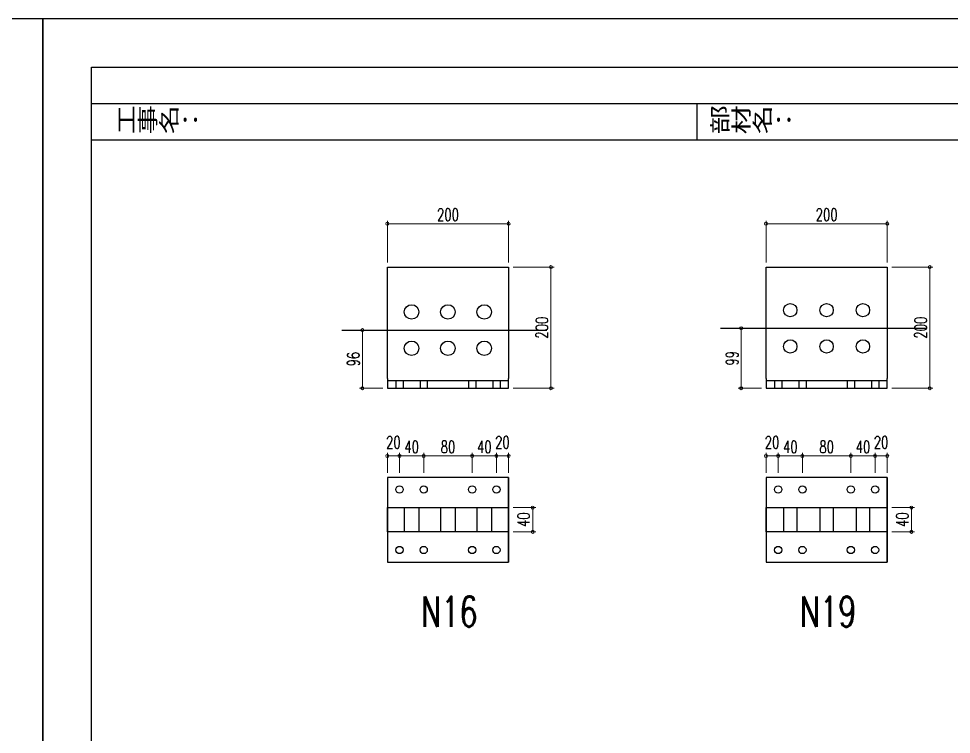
# Model space of a CAD drawing. Header units: millimetres. Extents: x 0 to 18796, y -11 to 7128.
# Drawn here: x 12028 to 13568, y 5945 to 7128 of the extents above; entities that cross this region are included whole.
import ezdxf

# ---------------------------------------------------------------- set-up
doc = ezdxf.new("R2010")
doc.units = ezdxf.units.MM
doc.header["$LTSCALE"] = 5
doc.linetypes.add('JIS_08_50', pattern=[53, 50, -1.125, 0.75, -1.125])
doc.layers.get('0').update_dxf_attribs({"color": 255})
doc.layers.get('DEFPOINTS').update_dxf_attribs({"color": 9})
for name, color, linetype in [('01', 7, 'Continuous'), ('CENTER', 2, 'JIS_08_50'), ('LAYER6', 7, 'Continuous'), ('寸法', 4, 'Continuous'), ('溶接', 241, 'Continuous')]:
    doc.layers.add(name, color=color, linetype=linetype)
doc.styles.add('KANJI', font='simplex.shx', dxfattribs={"width": 0.7, "bigfont": 'extfont2.shx'})
doc.styles.get("Standard").update_dxf_attribs({"font": 'simplex.shx', "width": 0.7, "height": 2.5, "bigfont": '@extfont2.shx'})
doc.styles.add('SUNPOU2', font='simplex.shx', dxfattribs={"width": 0.7, "height": 50, "bigfont": 'extfont2.shx'})
doc.dimstyles.new('S5', dxfattribs={"dimscale": 5, "dimtxt": 4, "dimasz": 1, "dimexe": 1, "dimexo": 1.5, "dimgap": 1, "dimtad": 1, "dimtxsty": 'KANJI', "dimblk": 'ORIGIN', "dimcen": 0, "dimclrd": 256, "dimclre": 256, "dimclrt": 256, "dimadec": 0, "dimazin": 0, "dimtfac": 1, "dimtmove": 2, "dimatfit": 2, "dimfxl": 1, "dimtolj": 2, "dimlwd": 5, "dimlwe": 5, "dimarcsym": 0})

# ---------------------------------------------------------------- blocks, each defined once
blk = doc.blocks.new('_Origin')
at = {"color": 0, "linetype": 'ByBlock', "lineweight": -2}
blk.add_line((0, 0), (-1, 0), dxfattribs=at)
blk.add_circle((0, 0), 0.5, dxfattribs=at)
blk = doc.blocks.new('*D355')
at = {"layer": 'DEFPOINTS', "color": 0, "transparency": 16777216}
for p in [(13220.9, 6616.4), (13262, 6616.4), (13262, 6517.4)]:
    blk.add_point(p, dxfattribs=at)
at = {"layer": '寸法', "linetype": 'Continuous', "lineweight": 5, "transparency": 16777216}
for p, q in [((13254.5, 6616.4), (13215.9, 6616.4)), ((13220.9, 6522.4), (13220.9, 6611.4)), ((13254.5, 6517.4), (13215.9, 6517.4))]:
    blk.add_line(p, q, dxfattribs=at)
at = {"layer": '寸法', "lineweight": 5, "transparency": 16777216, "xscale": 5, "yscale": 5, "zscale": 5}
for p, rotation in [((13220.9, 6616.4), 90), ((13220.9, 6517.4), 270)]:
    blk.add_blockref('_Origin', p, dxfattribs=dict(at, rotation=rotation))
at = {"layer": '寸法', "linetype": 'Continuous', "transparency": 16777216, "insert": (13205.9, 6566.9), "char_height": 20, "attachment_point": 5, "rotation": 90, "style": 'KANJI'}
blk.add_mtext('\\A2;99', dxfattribs=at)
blk = doc.blocks.new('*D360')
at = {"layer": 'DEFPOINTS', "color": 0, "transparency": 16777216}
for p in [(12595.6, 6613.4), (12636.8, 6613.4), (12636.8, 6517.4)]:
    blk.add_point(p, dxfattribs=at)
at = {"layer": '寸法', "linetype": 'Continuous', "lineweight": 5, "transparency": 16777216}
for p, q in [((12629.3, 6613.4), (12590.6, 6613.4)), ((12595.6, 6522.4), (12595.6, 6608.4)), ((12629.3, 6517.4), (12590.6, 6517.4))]:
    blk.add_line(p, q, dxfattribs=at)
at = {"layer": '寸法', "lineweight": 5, "transparency": 16777216, "xscale": 5, "yscale": 5, "zscale": 5}
for p, rotation in [((12595.6, 6613.4), 90), ((12595.6, 6517.4), 270)]:
    blk.add_blockref('_Origin', p, dxfattribs=dict(at, rotation=rotation))
at = {"layer": '寸法', "linetype": 'Continuous', "transparency": 16777216, "insert": (12580.6, 6565.4), "char_height": 20, "attachment_point": 5, "rotation": 90, "style": 'KANJI'}
blk.add_mtext('\\A2;96', dxfattribs=at)
blk = doc.blocks.new('*D361')
at = {"layer": 'DEFPOINTS', "color": 0, "transparency": 16777216}
for p in [(12836.8, 6320.1), (12836.8, 6280.1), (12876.7, 6280.1)]:
    blk.add_point(p, dxfattribs=at)
at = {"layer": '寸法', "linetype": 'Continuous', "lineweight": 5, "transparency": 16777216}
for p, q in [((12844.3, 6320.1), (12881.7, 6320.1)), ((12876.7, 6315.1), (12876.7, 6285.1)), ((12844.3, 6280.1), (12881.7, 6280.1))]:
    blk.add_line(p, q, dxfattribs=at)
at = {"layer": '寸法', "lineweight": 5, "transparency": 16777216, "xscale": 5, "yscale": 5, "zscale": 5}
for p, rotation in [((12876.7, 6320.1), 90), ((12876.7, 6280.1), 270)]:
    blk.add_blockref('_Origin', p, dxfattribs=dict(at, rotation=rotation))
at = {"layer": '寸法', "linetype": 'Continuous', "transparency": 16777216, "insert": (12861.7, 6300.1), "char_height": 20, "attachment_point": 5, "rotation": 90, "style": 'KANJI'}
blk.add_mtext('\\A2;40', dxfattribs=at)
blk = doc.blocks.new('*D362')
at = {"layer": 'DEFPOINTS', "color": 0, "transparency": 16777216}
for p in [(12836.8, 6789.2), (12636.8, 6717.4), (12836.8, 6717.4)]:
    blk.add_point(p, dxfattribs=at)
at = {"layer": '寸法', "linetype": 'Continuous', "lineweight": 5, "transparency": 16777216}
for p, q in [((12636.8, 6724.9), (12636.8, 6794.2)), ((12836.8, 6724.9), (12836.8, 6794.2)), ((12641.8, 6789.2), (12831.8, 6789.2))]:
    blk.add_line(p, q, dxfattribs=at)
at = {"layer": '寸法', "lineweight": 5, "transparency": 16777216, "xscale": 5, "yscale": 5, "zscale": 5, "rotation": 180}
blk.add_blockref('_Origin', (12636.8, 6789.2), dxfattribs=at)
at = {"layer": '寸法', "lineweight": 5, "transparency": 16777216, "xscale": 5, "yscale": 5, "zscale": 5}
blk.add_blockref('_Origin', (12836.8, 6789.2), dxfattribs=at)
at = {"layer": '寸法', "linetype": 'Continuous', "transparency": 16777216, "insert": (12736.8, 6804.2), "char_height": 20, "attachment_point": 5, "style": 'KANJI'}
blk.add_mtext('\\A2;200', dxfattribs=at)
blk = doc.blocks.new('*D363')
at = {"layer": 'DEFPOINTS', "color": 0, "transparency": 16777216}
for p in [(13462, 6789.2), (13262, 6717.4), (13462, 6717.4)]:
    blk.add_point(p, dxfattribs=at)
at = {"layer": '寸法', "linetype": 'Continuous', "lineweight": 5, "transparency": 16777216}
for p, q in [((13262, 6724.9), (13262, 6794.2)), ((13462, 6724.9), (13462, 6794.2)), ((13267, 6789.2), (13457, 6789.2))]:
    blk.add_line(p, q, dxfattribs=at)
at = {"layer": '寸法', "lineweight": 5, "transparency": 16777216, "xscale": 5, "yscale": 5, "zscale": 5, "rotation": 180}
blk.add_blockref('_Origin', (13262, 6789.2), dxfattribs=at)
at = {"layer": '寸法', "lineweight": 5, "transparency": 16777216, "xscale": 5, "yscale": 5, "zscale": 5}
blk.add_blockref('_Origin', (13462, 6789.2), dxfattribs=at)
at = {"layer": '寸法', "linetype": 'Continuous', "transparency": 16777216, "insert": (13362, 6804.2), "char_height": 20, "attachment_point": 5, "style": 'KANJI'}
blk.add_mtext('\\A2;200', dxfattribs=at)
blk = doc.blocks.new('*D368')
at = {"layer": 'DEFPOINTS', "color": 0, "transparency": 16777216}
for p in [(13462, 6320.1), (13462, 6280.1), (13502, 6280.1)]:
    blk.add_point(p, dxfattribs=at)
at = {"layer": '寸法', "linetype": 'Continuous', "lineweight": 5, "transparency": 16777216}
for p, q in [((13469.5, 6320.1), (13507, 6320.1)), ((13502, 6315.1), (13502, 6285.1)), ((13469.5, 6280.1), (13507, 6280.1))]:
    blk.add_line(p, q, dxfattribs=at)
at = {"layer": '寸法', "lineweight": 5, "transparency": 16777216, "xscale": 5, "yscale": 5, "zscale": 5}
for p, rotation in [((13502, 6320.1), 90), ((13502, 6280.1), 270)]:
    blk.add_blockref('_Origin', p, dxfattribs=dict(at, rotation=rotation))
at = {"layer": '寸法', "linetype": 'Continuous', "transparency": 16777216, "insert": (13487, 6300.1), "char_height": 20, "attachment_point": 5, "rotation": 90, "style": 'KANJI'}
blk.add_mtext('\\A2;40', dxfattribs=at)
blk = doc.blocks.new('*D373')
at = {"layer": 'DEFPOINTS', "color": 0, "transparency": 16777216}
for p in [(12656.8, 6405.4), (12636.8, 6370.1), (12656.8, 6370.1)]:
    blk.add_point(p, dxfattribs=at)
at = {"layer": '寸法', "linetype": 'Continuous', "lineweight": 5, "transparency": 16777216}
for p, q in [((12636.8, 6377.6), (12636.8, 6410.4)), ((12656.8, 6377.6), (12656.8, 6410.4)), ((12641.8, 6405.4), (12651.8, 6405.4))]:
    blk.add_line(p, q, dxfattribs=at)
at = {"layer": '寸法', "lineweight": 5, "transparency": 16777216, "xscale": 5, "yscale": 5, "zscale": 5, "rotation": 180}
blk.add_blockref('_Origin', (12636.8, 6405.4), dxfattribs=at)
at = {"layer": '寸法', "lineweight": 5, "transparency": 16777216, "xscale": 5, "yscale": 5, "zscale": 5}
blk.add_blockref('_Origin', (12656.8, 6405.4), dxfattribs=at)
at = {"layer": '寸法', "linetype": 'Continuous', "transparency": 16777216, "insert": (12646.8, 6427.9), "char_height": 20, "attachment_point": 5, "style": 'KANJI'}
blk.add_mtext('\\A2;20', dxfattribs=at)
blk = doc.blocks.new('*D374')
at = {"layer": 'DEFPOINTS', "color": 0, "transparency": 16777216}
for p in [(12696.8, 6405.4), (12656.8, 6370.1), (12696.8, 6370.1)]:
    blk.add_point(p, dxfattribs=at)
at = {"layer": '寸法', "linetype": 'Continuous', "lineweight": 5, "transparency": 16777216}
for p, q in [((12656.8, 6377.6), (12656.8, 6410.4)), ((12696.8, 6377.6), (12696.8, 6410.4)), ((12661.8, 6405.4), (12691.8, 6405.4))]:
    blk.add_line(p, q, dxfattribs=at)
at = {"layer": '寸法', "lineweight": 5, "transparency": 16777216, "xscale": 5, "yscale": 5, "zscale": 5, "rotation": 180}
blk.add_blockref('_Origin', (12656.8, 6405.4), dxfattribs=at)
at = {"layer": '寸法', "lineweight": 5, "transparency": 16777216, "xscale": 5, "yscale": 5, "zscale": 5}
blk.add_blockref('_Origin', (12696.8, 6405.4), dxfattribs=at)
at = {"layer": '寸法', "linetype": 'Continuous', "transparency": 16777216, "insert": (12676.8, 6420.4), "char_height": 20, "attachment_point": 5, "style": 'KANJI'}
blk.add_mtext('\\A2;40', dxfattribs=at)
blk = doc.blocks.new('*D375')
at = {"layer": 'DEFPOINTS', "color": 0, "transparency": 16777216}
for p in [(12776.8, 6405.4), (12696.8, 6370.1), (12776.8, 6370.1)]:
    blk.add_point(p, dxfattribs=at)
at = {"layer": '寸法', "linetype": 'Continuous', "lineweight": 5, "transparency": 16777216}
for p, q in [((12696.8, 6377.6), (12696.8, 6410.4)), ((12776.8, 6377.6), (12776.8, 6410.4)), ((12701.8, 6405.4), (12771.8, 6405.4))]:
    blk.add_line(p, q, dxfattribs=at)
at = {"layer": '寸法', "lineweight": 5, "transparency": 16777216, "xscale": 5, "yscale": 5, "zscale": 5, "rotation": 180}
blk.add_blockref('_Origin', (12696.8, 6405.4), dxfattribs=at)
at = {"layer": '寸法', "lineweight": 5, "transparency": 16777216, "xscale": 5, "yscale": 5, "zscale": 5}
blk.add_blockref('_Origin', (12776.8, 6405.4), dxfattribs=at)
at = {"layer": '寸法', "linetype": 'Continuous', "transparency": 16777216, "insert": (12736.8, 6420.4), "char_height": 20, "attachment_point": 5, "style": 'KANJI'}
blk.add_mtext('\\A2;80', dxfattribs=at)
blk = doc.blocks.new('*D376')
at = {"layer": 'DEFPOINTS', "color": 0, "transparency": 16777216}
for p in [(12816.8, 6405.4), (12776.8, 6370.1), (12816.8, 6370.1)]:
    blk.add_point(p, dxfattribs=at)
at = {"layer": '寸法', "linetype": 'Continuous', "lineweight": 5, "transparency": 16777216}
for p, q in [((12776.8, 6377.6), (12776.8, 6410.4)), ((12816.8, 6377.6), (12816.8, 6410.4)), ((12781.8, 6405.4), (12811.8, 6405.4))]:
    blk.add_line(p, q, dxfattribs=at)
at = {"layer": '寸法', "lineweight": 5, "transparency": 16777216, "xscale": 5, "yscale": 5, "zscale": 5, "rotation": 180}
blk.add_blockref('_Origin', (12776.8, 6405.4), dxfattribs=at)
at = {"layer": '寸法', "lineweight": 5, "transparency": 16777216, "xscale": 5, "yscale": 5, "zscale": 5}
blk.add_blockref('_Origin', (12816.8, 6405.4), dxfattribs=at)
at = {"layer": '寸法', "linetype": 'Continuous', "transparency": 16777216, "insert": (12796.8, 6420.4), "char_height": 20, "attachment_point": 5, "style": 'KANJI'}
blk.add_mtext('\\A2;40', dxfattribs=at)
blk = doc.blocks.new('*D377')
at = {"layer": 'DEFPOINTS', "color": 0, "transparency": 16777216}
for p in [(12836.8, 6405.4), (12816.8, 6370.1), (12836.8, 6370.1)]:
    blk.add_point(p, dxfattribs=at)
at = {"layer": '寸法', "linetype": 'Continuous', "lineweight": 5, "transparency": 16777216}
for p, q in [((12816.8, 6377.6), (12816.8, 6410.4)), ((12836.8, 6377.6), (12836.8, 6410.4)), ((12821.8, 6405.4), (12831.8, 6405.4))]:
    blk.add_line(p, q, dxfattribs=at)
at = {"layer": '寸法', "lineweight": 5, "transparency": 16777216, "xscale": 5, "yscale": 5, "zscale": 5, "rotation": 180}
blk.add_blockref('_Origin', (12816.8, 6405.4), dxfattribs=at)
at = {"layer": '寸法', "lineweight": 5, "transparency": 16777216, "xscale": 5, "yscale": 5, "zscale": 5}
blk.add_blockref('_Origin', (12836.8, 6405.4), dxfattribs=at)
at = {"layer": '寸法', "linetype": 'Continuous', "transparency": 16777216, "insert": (12826.8, 6427.9), "char_height": 20, "attachment_point": 5, "style": 'KANJI'}
blk.add_mtext('\\A2;20', dxfattribs=at)
blk = doc.blocks.new('*D378')
at = {"layer": 'DEFPOINTS', "color": 0, "transparency": 16777216}
for p in [(13282, 6405.4), (13262, 6370.1), (13282, 6370.1)]:
    blk.add_point(p, dxfattribs=at)
at = {"layer": '寸法', "linetype": 'Continuous', "lineweight": 5, "transparency": 16777216}
for p, q in [((13262, 6377.6), (13262, 6410.4)), ((13282, 6377.6), (13282, 6410.4)), ((13267, 6405.4), (13277, 6405.4))]:
    blk.add_line(p, q, dxfattribs=at)
at = {"layer": '寸法', "lineweight": 5, "transparency": 16777216, "xscale": 5, "yscale": 5, "zscale": 5, "rotation": 180}
blk.add_blockref('_Origin', (13262, 6405.4), dxfattribs=at)
at = {"layer": '寸法', "lineweight": 5, "transparency": 16777216, "xscale": 5, "yscale": 5, "zscale": 5}
blk.add_blockref('_Origin', (13282, 6405.4), dxfattribs=at)
at = {"layer": '寸法', "linetype": 'Continuous', "transparency": 16777216, "insert": (13272, 6427.9), "char_height": 20, "attachment_point": 5, "style": 'KANJI'}
blk.add_mtext('\\A2;20', dxfattribs=at)
blk = doc.blocks.new('*D379')
at = {"layer": 'DEFPOINTS', "color": 0, "transparency": 16777216}
for p in [(13322, 6405.4), (13282, 6370.1), (13322, 6370.1)]:
    blk.add_point(p, dxfattribs=at)
at = {"layer": '寸法', "linetype": 'Continuous', "lineweight": 5, "transparency": 16777216}
for p, q in [((13282, 6377.6), (13282, 6410.4)), ((13322, 6377.6), (13322, 6410.4)), ((13287, 6405.4), (13317, 6405.4))]:
    blk.add_line(p, q, dxfattribs=at)
at = {"layer": '寸法', "lineweight": 5, "transparency": 16777216, "xscale": 5, "yscale": 5, "zscale": 5, "rotation": 180}
blk.add_blockref('_Origin', (13282, 6405.4), dxfattribs=at)
at = {"layer": '寸法', "lineweight": 5, "transparency": 16777216, "xscale": 5, "yscale": 5, "zscale": 5}
blk.add_blockref('_Origin', (13322, 6405.4), dxfattribs=at)
at = {"layer": '寸法', "linetype": 'Continuous', "transparency": 16777216, "insert": (13302, 6420.4), "char_height": 20, "attachment_point": 5, "style": 'KANJI'}
blk.add_mtext('\\A2;40', dxfattribs=at)
blk = doc.blocks.new('*D380')
at = {"layer": 'DEFPOINTS', "color": 0, "transparency": 16777216}
for p in [(13402, 6405.4), (13322, 6370.1), (13402, 6370.1)]:
    blk.add_point(p, dxfattribs=at)
at = {"layer": '寸法', "linetype": 'Continuous', "lineweight": 5, "transparency": 16777216}
for p, q in [((13322, 6377.6), (13322, 6410.4)), ((13402, 6377.6), (13402, 6410.4)), ((13327, 6405.4), (13397, 6405.4))]:
    blk.add_line(p, q, dxfattribs=at)
at = {"layer": '寸法', "lineweight": 5, "transparency": 16777216, "xscale": 5, "yscale": 5, "zscale": 5, "rotation": 180}
blk.add_blockref('_Origin', (13322, 6405.4), dxfattribs=at)
at = {"layer": '寸法', "lineweight": 5, "transparency": 16777216, "xscale": 5, "yscale": 5, "zscale": 5}
blk.add_blockref('_Origin', (13402, 6405.4), dxfattribs=at)
at = {"layer": '寸法', "linetype": 'Continuous', "transparency": 16777216, "insert": (13362, 6420.4), "char_height": 20, "attachment_point": 5, "style": 'KANJI'}
blk.add_mtext('\\A2;80', dxfattribs=at)
blk = doc.blocks.new('*D381')
at = {"layer": 'DEFPOINTS', "color": 0, "transparency": 16777216}
for p in [(13442, 6405.4), (13402, 6370.1), (13442, 6370.1)]:
    blk.add_point(p, dxfattribs=at)
at = {"layer": '寸法', "linetype": 'Continuous', "lineweight": 5, "transparency": 16777216}
for p, q in [((13402, 6377.6), (13402, 6410.4)), ((13442, 6377.6), (13442, 6410.4)), ((13407, 6405.4), (13437, 6405.4))]:
    blk.add_line(p, q, dxfattribs=at)
at = {"layer": '寸法', "lineweight": 5, "transparency": 16777216, "xscale": 5, "yscale": 5, "zscale": 5, "rotation": 180}
blk.add_blockref('_Origin', (13402, 6405.4), dxfattribs=at)
at = {"layer": '寸法', "lineweight": 5, "transparency": 16777216, "xscale": 5, "yscale": 5, "zscale": 5}
blk.add_blockref('_Origin', (13442, 6405.4), dxfattribs=at)
at = {"layer": '寸法', "linetype": 'Continuous', "transparency": 16777216, "insert": (13422, 6420.4), "char_height": 20, "attachment_point": 5, "style": 'KANJI'}
blk.add_mtext('\\A2;40', dxfattribs=at)
blk = doc.blocks.new('*D382')
at = {"layer": 'DEFPOINTS', "color": 0, "transparency": 16777216}
for p in [(13462, 6405.4), (13442, 6370.1), (13462, 6370.1)]:
    blk.add_point(p, dxfattribs=at)
at = {"layer": '寸法', "linetype": 'Continuous', "lineweight": 5, "transparency": 16777216}
for p, q in [((13442, 6377.6), (13442, 6410.4)), ((13462, 6377.6), (13462, 6410.4)), ((13447, 6405.4), (13457, 6405.4))]:
    blk.add_line(p, q, dxfattribs=at)
at = {"layer": '寸法', "lineweight": 5, "transparency": 16777216, "xscale": 5, "yscale": 5, "zscale": 5, "rotation": 180}
blk.add_blockref('_Origin', (13442, 6405.4), dxfattribs=at)
at = {"layer": '寸法', "lineweight": 5, "transparency": 16777216, "xscale": 5, "yscale": 5, "zscale": 5}
blk.add_blockref('_Origin', (13462, 6405.4), dxfattribs=at)
at = {"layer": '寸法', "linetype": 'Continuous', "transparency": 16777216, "insert": (13452, 6427.9), "char_height": 20, "attachment_point": 5, "style": 'KANJI'}
blk.add_mtext('\\A2;20', dxfattribs=at)
blk = doc.blocks.new('*D403')
at = {"layer": 'DEFPOINTS', "color": 0, "transparency": 16777216}
for p in [(12836.8, 6717.4), (12906.9, 6717.4), (12836.8, 6517.4)]:
    blk.add_point(p, dxfattribs=at)
at = {"layer": '寸法', "linetype": 'Continuous', "lineweight": 5, "transparency": 16777216}
for p, q in [((12844.3, 6717.4), (12911.9, 6717.4)), ((12906.9, 6522.4), (12906.9, 6712.4)), ((12844.3, 6517.4), (12911.9, 6517.4))]:
    blk.add_line(p, q, dxfattribs=at)
at = {"layer": '寸法', "lineweight": 5, "transparency": 16777216, "xscale": 5, "yscale": 5, "zscale": 5}
for p, rotation in [((12906.9, 6717.4), 90), ((12906.9, 6517.4), 270)]:
    blk.add_blockref('_Origin', p, dxfattribs=dict(at, rotation=rotation))
at = {"layer": '寸法', "linetype": 'Continuous', "transparency": 16777216, "insert": (12891.9, 6617.4), "char_height": 20, "attachment_point": 5, "rotation": 90, "style": 'KANJI'}
blk.add_mtext('\\A2;200', dxfattribs=at)
blk = doc.blocks.new('*D404')
at = {"layer": 'DEFPOINTS', "color": 0, "transparency": 16777216}
for p in [(13462, 6717.4), (13532.2, 6717.4), (13462, 6517.4)]:
    blk.add_point(p, dxfattribs=at)
at = {"layer": '寸法', "linetype": 'Continuous', "lineweight": 5, "transparency": 16777216}
for p, q in [((13469.5, 6717.4), (13537.2, 6717.4)), ((13532.2, 6522.4), (13532.2, 6712.4)), ((13469.5, 6517.4), (13537.2, 6517.4))]:
    blk.add_line(p, q, dxfattribs=at)
at = {"layer": '寸法', "lineweight": 5, "transparency": 16777216, "xscale": 5, "yscale": 5, "zscale": 5}
for p, rotation in [((13532.2, 6717.4), 90), ((13532.2, 6517.4), 270)]:
    blk.add_blockref('_Origin', p, dxfattribs=dict(at, rotation=rotation))
at = {"layer": '寸法', "linetype": 'Continuous', "transparency": 16777216, "insert": (13517.2, 6617.4), "char_height": 20, "attachment_point": 5, "rotation": 90, "style": 'KANJI'}
blk.add_mtext('\\A2;200', dxfattribs=at)

msp = doc.modelspace()

# ---------------------------------------------------------------- linework, layer by layer
at = {"linetype": 'Continuous', "lineweight": -3}
for p, q in [((12148, 6988), (15352, 6988)), ((13148, 6928), (13148, 6988)), ((12148, 6928), (15352, 6928))]:
    msp.add_line(p, q, dxfattribs=at)
for points in [[(8704, 7128), (12068, 7128), (12068, 4752), (8704, 4752)], [(12068, 7128), (15432, 7128), (15432, 4752), (12068, 4752)], [(12148, 7048), (15352, 7048), (15352, 4832), (12148, 4832)]]:
    msp.add_lwpolyline(points, close=True, dxfattribs=at)
at = {"layer": '01', "linetype": 'Continuous'}
for p, q in [((12650.754, 6529.365), (12650.754, 6517.365)), ((12662.754, 6529.365), (12662.754, 6517.365)), ((12690.754, 6529.365), (12690.754, 6517.365)), ((12702.754, 6529.365), (12702.754, 6517.365)), ((12770.754, 6529.365), (12770.754, 6517.365)), ((12782.754, 6529.365), (12782.754, 6517.365)), ((12810.754, 6529.365), (12810.754, 6517.365)), ((12822.754, 6529.365), (12822.754, 6517.365)), ((13276.03, 6529.365), (13276.03, 6517.365)), ((13288.03, 6529.365), (13288.03, 6517.365)), ((13316.03, 6529.365), (13316.03, 6517.365)), ((13328.03, 6529.365), (13328.03, 6517.365)), ((13396.03, 6529.365), (13396.03, 6517.365)), ((13408.03, 6529.365), (13408.03, 6517.365)), ((13436.03, 6529.365), (13436.03, 6517.365)), ((13448.03, 6529.365), (13448.03, 6517.365)), ((12664.754, 6320.076), (12664.754, 6280.076)), ((12688.754, 6320.076), (12688.754, 6280.076)), ((12724.754, 6320.076), (12724.754, 6280.076)), ((12748.754, 6320.076), (12748.754, 6280.076)), ((12784.754, 6320.076), (12784.754, 6280.076)), ((12808.754, 6320.076), (12808.754, 6280.076)), ((13291.03, 6320.076), (13291.03, 6280.076)), ((13313.03, 6320.076), (13313.03, 6280.076)), ((13351.03, 6320.076), (13351.03, 6280.076)), ((13373.03, 6320.076), (13373.03, 6280.076)), ((13411.03, 6320.076), (13411.03, 6280.076)), ((13433.03, 6320.076), (13433.03, 6280.076))]:
    msp.add_line(p, q, dxfattribs=at)
at = {"layer": 'CENTER', "linetype": 'Continuous'}
for p, q in [((12561.499, 6613.365), (12899.906, 6613.365)), ((13186.775, 6616.365), (13525.182, 6616.365))]:
    msp.add_line(p, q, dxfattribs=at)
at = {"layer": '溶接', "linetype": 'Continuous'}
for p, q in [((12636.754, 6533.365), (12636.754, 6717.365)), ((12636.754, 6717.365), (12836.754, 6717.365)), ((12836.754, 6717.365), (12836.754, 6533.365)), ((13262.03, 6533.365), (13262.03, 6717.365)), ((13262.03, 6717.365), (13462.03, 6717.365)), ((13462.03, 6717.365), (13462.03, 6533.365)), ((12636.754, 6533.365), (12636.754, 6517.365)), ((12836.754, 6529.365), (12636.754, 6529.365)), ((12836.754, 6517.365), (12836.754, 6533.365)), ((13262.03, 6533.365), (13262.03, 6517.365)), ((13462.03, 6529.365), (13262.03, 6529.365)), ((13462.03, 6517.365), (13462.03, 6533.365)), ((12636.754, 6517.365), (12836.754, 6517.365)), ((13262.03, 6517.365), (13462.03, 6517.365)), ((12636.754, 6370.076), (12636.754, 6230.076)), ((12836.754, 6370.076), (12636.754, 6370.076)), ((12636.754, 6370.076), (12636.754, 6230.076)), ((12836.754, 6230.076), (12836.754, 6370.076)), ((12836.754, 6370.076), (12836.754, 6230.076)), ((13262.03, 6370.076), (13262.03, 6230.076)), ((13462.03, 6370.076), (13262.03, 6370.076)), ((13262.03, 6370.076), (13262.03, 6230.076)), ((13462.03, 6230.076), (13462.03, 6370.076)), ((13462.03, 6370.076), (13462.03, 6230.076)), ((12636.754, 6230.076), (12836.754, 6230.076)), ((13262.03, 6230.076), (13462.03, 6230.076))]:
    msp.add_line(p, q, dxfattribs=at)
for points in [[(12636.754, 6280.076), (12636.754, 6320.076), (12836.754, 6320.076), (12836.754, 6280.076)], [(13262.03, 6280.076), (13262.03, 6320.076), (13462.03, 6320.076), (13462.03, 6280.076)]]:
    msp.add_lwpolyline(points, close=True, dxfattribs=at)
for centre, radius in [((12676.754, 6643.365), 12), ((12736.754, 6643.365), 12), ((12796.754, 6643.365), 12), ((13302.03, 6646.365), 11), ((13362.03, 6646.365), 11), ((13422.03, 6646.365), 11), ((12676.754, 6583.365), 12), ((12736.754, 6583.365), 12), ((12796.754, 6583.365), 12), ((13302.03, 6586.365), 11), ((13362.03, 6586.365), 11), ((13422.03, 6586.365), 11), ((12656.754, 6350.076), 6), ((12696.754, 6350.076), 6), ((12776.754, 6350.076), 6), ((12816.754, 6350.076), 6), ((13282.03, 6350.076), 6), ((13322.03, 6350.076), 6), ((13402.03, 6350.076), 6), ((13442.03, 6350.076), 6), ((12656.754, 6250.076), 6), ((12696.754, 6250.076), 6), ((12776.754, 6250.076), 6), ((12816.754, 6250.076), 6), ((13282.03, 6250.076), 6), ((13322.03, 6250.076), 6), ((13402.03, 6250.076), 6), ((13442.03, 6250.076), 6)]:
    msp.add_circle(centre, radius, dxfattribs=at)

# ---------------------------------------------------------------- texts
at = {"layer": '01', "linetype": 'Continuous', "style": 'SUNPOU2', "width": 0.7}
for s, p in [('N16', (12692.799, 6123.235)), ('N19', (13318.076, 6123.235))]:
    msp.add_text(s, height=50, dxfattribs=at).set_placement(p)
at = {"layer": 'LAYER6', "color": 0, "linetype": 'Continuous', "lineweight": -3, "width": 0.8}
for s, p in [('工事名：', (12188.009, 6938.926)), ('部材名：', (13167.834, 6938.926))]:
    msp.add_text(s, height=40, dxfattribs=at).set_placement(p)

# ---------------------------------------------------------------- dimensions: what is measured, and where the dimension line sits
at = {"layer": '寸法', "linetype": 'Continuous'}
for base, p1, p2, picture, middle in [((12836.754, 6789.199), (12636.754, 6717.365), (12836.754, 6717.365), '*D362', (12736.754, 6804.199)), ((13462.03, 6789.199), (13262.03, 6717.365), (13462.03, 6717.365), '*D363', (13362.03, 6804.199)), ((12656.754, 6405.389), (12636.754, 6370.076), (12656.754, 6370.076), '*D373', (12646.754, 6427.889)), ((12836.754, 6405.389), (12816.754, 6370.076), (12836.754, 6370.076), '*D377', (12826.754, 6427.889)), ((13282.03, 6405.389), (13262.03, 6370.076), (13282.03, 6370.076), '*D378', (13272.03, 6427.889)), ((13462.03, 6405.389), (13442.03, 6370.076), (13462.03, 6370.076), '*D382', (13452.03, 6427.889)), ((12696.754, 6405.389), (12656.754, 6370.076), (12696.754, 6370.076), '*D374', (12676.754, 6420.389)), ((12776.754, 6405.389), (12696.754, 6370.076), (12776.754, 6370.076), '*D375', (12736.754, 6420.389)), ((12816.754, 6405.389), (12776.754, 6370.076), (12816.754, 6370.076), '*D376', (12796.754, 6420.389)), ((13322.03, 6405.389), (13282.03, 6370.076), (13322.03, 6370.076), '*D379', (13302.03, 6420.389)), ((13402.03, 6405.389), (13322.03, 6370.076), (13402.03, 6370.076), '*D380', (13362.03, 6420.389)), ((13442.03, 6405.389), (13402.03, 6370.076), (13442.03, 6370.076), '*D381', (13422.03, 6420.389))]:
    dim = msp.add_linear_dim(base=base, p1=p1, p2=p2, dimstyle='S5', dxfattribs=at)
    dim.commit()
    dim.dimension.update_dxf_attribs({"geometry": picture, "text_midpoint": middle})
for base, p1, p2, picture, middle in [((12906.933, 6717.365), (12836.754, 6517.365), (12836.754, 6717.365), '*D403', (12891.933, 6617.365)), ((13532.209, 6717.365), (13462.03, 6517.365), (13462.03, 6717.365), '*D404', (13517.209, 6617.365)), ((12595.63, 6613.365), (12636.754, 6517.365), (12636.754, 6613.365), '*D360', (12580.63, 6565.365)), ((13220.906, 6616.365), (13262.03, 6517.365), (13262.03, 6616.365), '*D355', (13205.906, 6566.865)), ((12876.683, 6280.076), (12836.754, 6320.076), (12836.754, 6280.076), '*D361', (12861.683, 6300.076)), ((13501.96, 6280.076), (13462.03, 6320.076), (13462.03, 6280.076), '*D368', (13486.96, 6300.076))]:
    dim = msp.add_linear_dim(base=base, p1=p1, p2=p2, angle=90, dimstyle='S5', dxfattribs=at)
    dim.commit()
    dim.dimension.update_dxf_attribs({"geometry": picture, "text_midpoint": middle})

doc.saveas('drawing.dxf')
